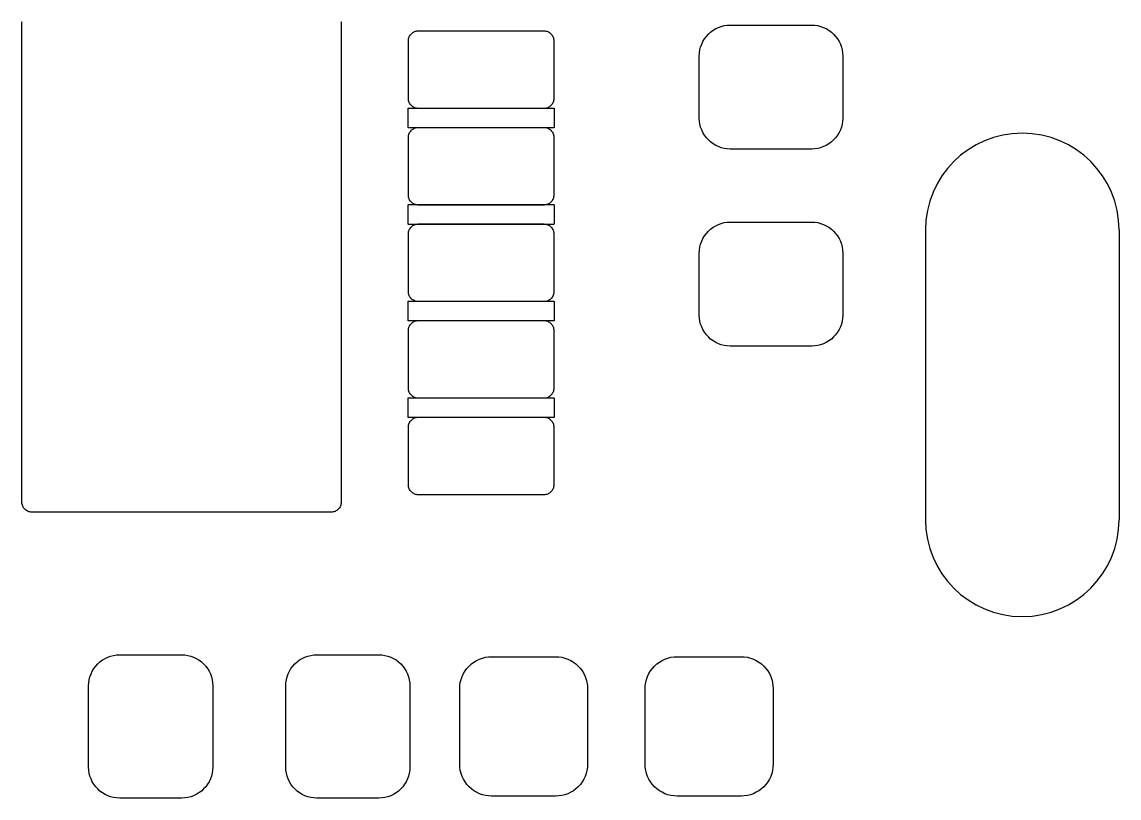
# Model space of a CAD drawing. Extents: x 0.49 to 2.43, y -7.79 to -4.97.
# Drawn here: x 1.0817 to 1.3052, y -7.5658 to -7.4076 of the extents above; entities that cross this region are included whole.
import ezdxf

# ---------------------------------------------------------------- set-up
doc = ezdxf.new("R2010")
doc.units = 0
doc.header["$MEASUREMENT"] = 0
doc.layers.add('BLACK', color=7, linetype='CONTINUOUS')

msp = doc.modelspace()

# ---------------------------------------------------------------- linework, layer by layer
at = {"layer": 'BLACK', "linetype": 'CONTINUOUS'}
for p, q in [((1.08165, -7.40787), (1.08166, -7.40768)), ((1.08165, -7.50551), (1.08165, -7.40787)), ((1.08166, -7.40768), (1.08169, -7.40748)), ((1.14665, -7.40748), (1.14668, -7.40768)), ((1.14668, -7.40768), (1.14669, -7.40787)), ((1.14669, -7.40787), (1.14669, -7.50551)), ((1.22196, -7.40966), (1.22245, -7.40929)), ((1.22245, -7.40929), (1.22299, -7.40897)), ((1.22299, -7.40897), (1.22355, -7.40871)), ((1.22355, -7.40871), (1.22413, -7.4085)), ((1.22413, -7.4085), (1.22473, -7.40835)), ((1.22473, -7.40835), (1.22535, -7.40826)), ((1.22535, -7.40826), (1.22596, -7.40823)), ((1.22596, -7.40823), (1.24254, -7.40823)), ((1.24254, -7.40823), (1.24316, -7.40826)), ((1.24316, -7.40826), (1.24377, -7.40835)), ((1.24377, -7.40835), (1.24437, -7.4085)), ((1.24437, -7.4085), (1.24496, -7.40871)), ((1.24496, -7.40871), (1.24552, -7.40897)), ((1.24552, -7.40897), (1.24605, -7.40929)), ((1.24605, -7.40929), (1.24655, -7.40966)), ((1.16039, -7.41142), (1.1604, -7.41122)), ((1.16039, -7.42323), (1.16039, -7.41142)), ((1.1604, -7.41122), (1.16043, -7.41103)), ((1.16043, -7.41103), (1.16048, -7.41083)), ((1.16048, -7.41083), (1.16055, -7.41065)), ((1.16055, -7.41065), (1.16063, -7.41047)), ((1.16063, -7.41047), (1.16073, -7.4103)), ((1.16073, -7.4103), (1.16085, -7.41014)), ((1.16085, -7.41014), (1.16098, -7.41)), ((1.16098, -7.41), (1.16113, -7.40987)), ((1.16113, -7.40987), (1.16129, -7.40975)), ((1.16129, -7.40975), (1.16146, -7.40965)), ((1.16146, -7.40965), (1.16163, -7.40956)), ((1.16163, -7.40956), (1.16182, -7.4095)), ((1.16182, -7.4095), (1.16201, -7.40945)), ((1.16201, -7.40945), (1.1622, -7.40942)), ((1.1622, -7.40942), (1.1624, -7.40941)), ((1.1624, -7.40941), (1.18799, -7.40941)), ((1.18799, -7.40941), (1.18819, -7.40942)), ((1.18819, -7.40942), (1.18838, -7.40945)), ((1.18838, -7.40945), (1.18857, -7.4095)), ((1.18857, -7.4095), (1.18876, -7.40956)), ((1.18876, -7.40956), (1.18894, -7.40965)), ((1.18894, -7.40965), (1.18911, -7.40975)), ((1.18911, -7.40975), (1.18927, -7.40987)), ((1.18927, -7.40987), (1.18941, -7.41)), ((1.18941, -7.41), (1.18954, -7.41014)), ((1.18954, -7.41014), (1.18966, -7.4103)), ((1.18966, -7.4103), (1.18976, -7.41047)), ((1.18976, -7.41047), (1.18985, -7.41065)), ((1.18985, -7.41065), (1.18991, -7.41083)), ((1.18991, -7.41083), (1.18996, -7.41103)), ((1.18996, -7.41103), (1.18999, -7.41122)), ((1.18999, -7.41122), (1.19, -7.41142)), ((1.19, -7.41142), (1.19, -7.42323)), ((1.22013, -7.41213), (1.22039, -7.41157)), ((1.22039, -7.41157), (1.22071, -7.41104)), ((1.22071, -7.41104), (1.22108, -7.41054)), ((1.22108, -7.41054), (1.2215, -7.41008)), ((1.2215, -7.41008), (1.22196, -7.40966)), ((1.24655, -7.40966), (1.24701, -7.41008)), ((1.24701, -7.41008), (1.24742, -7.41054)), ((1.24742, -7.41054), (1.24779, -7.41104)), ((1.24779, -7.41104), (1.24811, -7.41157)), ((1.24811, -7.41157), (1.24838, -7.41213)), ((1.21968, -7.41393), (1.21977, -7.41331)), ((1.21977, -7.41331), (1.21992, -7.41271)), ((1.21992, -7.41271), (1.22013, -7.41213)), ((1.24838, -7.41213), (1.24859, -7.41271)), ((1.24859, -7.41271), (1.24874, -7.41331)), ((1.24874, -7.41331), (1.24883, -7.41393)), ((1.21965, -7.41455), (1.21968, -7.41393)), ((1.21965, -7.42719), (1.21965, -7.41455)), ((1.24883, -7.41393), (1.24886, -7.41455)), ((1.24886, -7.41455), (1.24886, -7.42719)), ((1.1604, -7.42343), (1.16039, -7.42323)), ((1.16043, -7.42362), (1.1604, -7.42343)), ((1.16048, -7.42381), (1.16043, -7.42362)), ((1.16055, -7.424), (1.16048, -7.42381)), ((1.16063, -7.42417), (1.16055, -7.424)), ((1.16073, -7.42434), (1.16063, -7.42417)), ((1.16085, -7.4245), (1.16073, -7.42434)), ((1.16098, -7.42465), (1.16085, -7.4245)), ((1.16113, -7.42478), (1.16098, -7.42465)), ((1.16129, -7.4249), (1.16113, -7.42478)), ((1.16146, -7.425), (1.16129, -7.4249)), ((1.16163, -7.42508), (1.16146, -7.425)), ((1.18894, -7.425), (1.18876, -7.42508)), ((1.18911, -7.4249), (1.18894, -7.425)), ((1.18927, -7.42478), (1.18911, -7.4249)), ((1.18941, -7.42465), (1.18927, -7.42478)), ((1.18954, -7.4245), (1.18941, -7.42465)), ((1.18966, -7.42434), (1.18954, -7.4245)), ((1.18976, -7.42417), (1.18966, -7.42434)), ((1.18985, -7.424), (1.18976, -7.42417)), ((1.18991, -7.42381), (1.18985, -7.424)), ((1.18996, -7.42362), (1.18991, -7.42381)), ((1.18999, -7.42343), (1.18996, -7.42362)), ((1.19, -7.42323), (1.18999, -7.42343)), ((1.16031, -7.42524), (1.16035, -7.42517)), ((1.16031, -7.42909), (1.16031, -7.42524)), ((1.16035, -7.42517), (1.16039, -7.42516)), ((1.16039, -7.42516), (1.19, -7.42516)), ((1.16182, -7.42515), (1.16163, -7.42508)), ((1.16201, -7.4252), (1.16182, -7.42515)), ((1.1622, -7.42523), (1.16201, -7.4252)), ((1.1624, -7.42524), (1.1622, -7.42523)), ((1.18799, -7.42524), (1.1624, -7.42524)), ((1.18819, -7.42523), (1.18799, -7.42524)), ((1.18838, -7.4252), (1.18819, -7.42523)), ((1.18857, -7.42515), (1.18838, -7.4252)), ((1.18876, -7.42508), (1.18857, -7.42515)), ((1.19, -7.42516), (1.19007, -7.4252)), ((1.19007, -7.4252), (1.19008, -7.42524)), ((1.19008, -7.42524), (1.19008, -7.42909)), ((1.21968, -7.4278), (1.21965, -7.42719)), ((1.24886, -7.42719), (1.24883, -7.4278)), ((1.16033, -7.42913), (1.16031, -7.42909)), ((1.16039, -7.42917), (1.16033, -7.42913)), ((1.19, -7.42917), (1.16039, -7.42917)), ((1.16113, -7.42955), (1.16129, -7.42943)), ((1.16129, -7.42943), (1.16146, -7.42933)), ((1.16146, -7.42933), (1.16163, -7.42925)), ((1.16163, -7.42925), (1.16182, -7.42918)), ((1.16182, -7.42918), (1.16201, -7.42913)), ((1.16201, -7.42913), (1.1622, -7.4291)), ((1.1622, -7.4291), (1.1624, -7.42909)), ((1.1624, -7.42909), (1.18799, -7.42909)), ((1.18799, -7.42909), (1.18819, -7.4291)), ((1.18819, -7.4291), (1.18838, -7.42913)), ((1.18838, -7.42913), (1.18857, -7.42918)), ((1.18857, -7.42918), (1.18876, -7.42925)), ((1.18876, -7.42925), (1.18894, -7.42933)), ((1.18894, -7.42933), (1.18911, -7.42943)), ((1.18911, -7.42943), (1.18927, -7.42955)), ((1.19004, -7.42916), (1.19, -7.42917)), ((1.19008, -7.42909), (1.19004, -7.42916)), ((1.21977, -7.42842), (1.21968, -7.4278)), ((1.21992, -7.42902), (1.21977, -7.42842)), ((1.22013, -7.4296), (1.21992, -7.42902)), ((1.24859, -7.42902), (1.24838, -7.4296)), ((1.24874, -7.42842), (1.24859, -7.42902)), ((1.24883, -7.4278), (1.24874, -7.42842)), ((1.16039, -7.4311), (1.1604, -7.43091)), ((1.16039, -7.44291), (1.16039, -7.4311)), ((1.1604, -7.43091), (1.16043, -7.43071)), ((1.16043, -7.43071), (1.16048, -7.43052)), ((1.16048, -7.43052), (1.16055, -7.43033)), ((1.16055, -7.43033), (1.16063, -7.43016)), ((1.16063, -7.43016), (1.16073, -7.42999)), ((1.16073, -7.42999), (1.16085, -7.42983)), ((1.16085, -7.42983), (1.16098, -7.42968)), ((1.16098, -7.42968), (1.16113, -7.42955)), ((1.18927, -7.42955), (1.18941, -7.42968)), ((1.18941, -7.42968), (1.18954, -7.42983)), ((1.18954, -7.42983), (1.18966, -7.42999)), ((1.18966, -7.42999), (1.18976, -7.43016)), ((1.18976, -7.43016), (1.18985, -7.43033)), ((1.18985, -7.43033), (1.18991, -7.43052)), ((1.18991, -7.43052), (1.18996, -7.43071)), ((1.18996, -7.43071), (1.18999, -7.43091)), ((1.18999, -7.43091), (1.19, -7.4311)), ((1.19, -7.4311), (1.19, -7.44291)), ((1.22039, -7.43016), (1.22013, -7.4296)), ((1.22071, -7.4307), (1.22039, -7.43016)), ((1.22108, -7.43119), (1.22071, -7.4307)), ((1.2215, -7.43165), (1.22108, -7.43119)), ((1.22196, -7.43207), (1.2215, -7.43165)), ((1.24701, -7.43165), (1.24655, -7.43207)), ((1.24742, -7.43119), (1.24701, -7.43165)), ((1.24779, -7.4307), (1.24742, -7.43119)), ((1.24811, -7.43016), (1.24779, -7.4307)), ((1.24838, -7.4296), (1.24811, -7.43016)), ((1.22245, -7.43244), (1.22196, -7.43207)), ((1.22299, -7.43276), (1.22245, -7.43244)), ((1.22355, -7.43302), (1.22299, -7.43276)), ((1.22413, -7.43323), (1.22355, -7.43302)), ((1.22473, -7.43338), (1.22413, -7.43323)), ((1.22535, -7.43347), (1.22473, -7.43338)), ((1.22596, -7.4335), (1.22535, -7.43347)), ((1.24254, -7.4335), (1.22596, -7.4335)), ((1.24316, -7.43347), (1.24254, -7.4335)), ((1.24377, -7.43338), (1.24316, -7.43347)), ((1.24437, -7.43323), (1.24377, -7.43338)), ((1.24496, -7.43302), (1.24437, -7.43323)), ((1.24552, -7.43276), (1.24496, -7.43302)), ((1.24605, -7.43244), (1.24552, -7.43276)), ((1.24655, -7.43207), (1.24605, -7.43244)), ((1.16031, -7.44492), (1.16035, -7.44485)), ((1.16031, -7.44878), (1.16031, -7.44492)), ((1.16035, -7.44485), (1.16039, -7.44484)), ((1.1604, -7.44311), (1.16039, -7.44291)), ((1.16039, -7.44484), (1.19, -7.44484)), ((1.16043, -7.44331), (1.1604, -7.44311)), ((1.16048, -7.4435), (1.16043, -7.44331)), ((1.16055, -7.44368), (1.16048, -7.4435)), ((1.16063, -7.44386), (1.16055, -7.44368)), ((1.16073, -7.44403), (1.16063, -7.44386)), ((1.16085, -7.44419), (1.16073, -7.44403)), ((1.16098, -7.44433), (1.16085, -7.44419)), ((1.16113, -7.44447), (1.16098, -7.44433)), ((1.16129, -7.44458), (1.16113, -7.44447)), ((1.16146, -7.44468), (1.16129, -7.44458)), ((1.16163, -7.44477), (1.16146, -7.44468)), ((1.16182, -7.44483), (1.16163, -7.44477)), ((1.16201, -7.44488), (1.16182, -7.44483)), ((1.1622, -7.44491), (1.16201, -7.44488)), ((1.1624, -7.44492), (1.1622, -7.44491)), ((1.18799, -7.44492), (1.1624, -7.44492)), ((1.18819, -7.44491), (1.18799, -7.44492)), ((1.18838, -7.44488), (1.18819, -7.44491)), ((1.18857, -7.44483), (1.18838, -7.44488)), ((1.18876, -7.44477), (1.18857, -7.44483)), ((1.18894, -7.44468), (1.18876, -7.44477)), ((1.18911, -7.44458), (1.18894, -7.44468)), ((1.18927, -7.44447), (1.18911, -7.44458)), ((1.18941, -7.44433), (1.18927, -7.44447)), ((1.18954, -7.44419), (1.18941, -7.44433)), ((1.18966, -7.44403), (1.18954, -7.44419)), ((1.18976, -7.44386), (1.18966, -7.44403)), ((1.18985, -7.44368), (1.18976, -7.44386)), ((1.18991, -7.4435), (1.18985, -7.44368)), ((1.18996, -7.44331), (1.18991, -7.4435)), ((1.18999, -7.44311), (1.18996, -7.44331)), ((1.19, -7.44291), (1.18999, -7.44311)), ((1.19, -7.44484), (1.19007, -7.44488)), ((1.19007, -7.44488), (1.19008, -7.44492)), ((1.19008, -7.44492), (1.19008, -7.44878)), ((1.16033, -7.44882), (1.16031, -7.44878)), ((1.16039, -7.44886), (1.16033, -7.44882)), ((1.19, -7.44886), (1.16039, -7.44886)), ((1.16073, -7.44967), (1.16085, -7.44951)), ((1.16085, -7.44951), (1.16098, -7.44937)), ((1.16098, -7.44937), (1.16113, -7.44924)), ((1.16113, -7.44924), (1.16129, -7.44912)), ((1.16129, -7.44912), (1.16146, -7.44902)), ((1.16146, -7.44902), (1.16163, -7.44893)), ((1.16163, -7.44893), (1.16182, -7.44887)), ((1.16182, -7.44887), (1.16201, -7.44882)), ((1.16201, -7.44882), (1.1622, -7.44879)), ((1.1622, -7.44879), (1.1624, -7.44878)), ((1.1624, -7.44878), (1.18799, -7.44878)), ((1.18799, -7.44878), (1.18819, -7.44879)), ((1.18819, -7.44879), (1.18838, -7.44882)), ((1.18838, -7.44882), (1.18857, -7.44887)), ((1.18857, -7.44887), (1.18876, -7.44893)), ((1.18876, -7.44893), (1.18894, -7.44902)), ((1.18894, -7.44902), (1.18911, -7.44912)), ((1.18911, -7.44912), (1.18927, -7.44924)), ((1.18927, -7.44924), (1.18941, -7.44937)), ((1.18941, -7.44937), (1.18954, -7.44951)), ((1.18954, -7.44951), (1.18966, -7.44967)), ((1.19004, -7.44885), (1.19, -7.44886)), ((1.19008, -7.44878), (1.19004, -7.44885)), ((1.22196, -7.44982), (1.22245, -7.44945)), ((1.22245, -7.44945), (1.22299, -7.44913)), ((1.22299, -7.44913), (1.22355, -7.44887)), ((1.22355, -7.44887), (1.22413, -7.44866)), ((1.22413, -7.44866), (1.22473, -7.44851)), ((1.22473, -7.44851), (1.22535, -7.44842)), ((1.22535, -7.44842), (1.22596, -7.44839)), ((1.22596, -7.44839), (1.24254, -7.44839)), ((1.24254, -7.44839), (1.24316, -7.44842)), ((1.24316, -7.44842), (1.24377, -7.44851)), ((1.24377, -7.44851), (1.24437, -7.44866)), ((1.24437, -7.44866), (1.24496, -7.44887)), ((1.24496, -7.44887), (1.24552, -7.44913)), ((1.24552, -7.44913), (1.24605, -7.44945)), ((1.24605, -7.44945), (1.24655, -7.44982)), ((1.16039, -7.45079), (1.1604, -7.45059)), ((1.16039, -7.4626), (1.16039, -7.45079)), ((1.1604, -7.45059), (1.16043, -7.4504)), ((1.16043, -7.4504), (1.16048, -7.4502)), ((1.16048, -7.4502), (1.16055, -7.45002)), ((1.16055, -7.45002), (1.16063, -7.44984)), ((1.16063, -7.44984), (1.16073, -7.44967)), ((1.18966, -7.44967), (1.18976, -7.44984)), ((1.18976, -7.44984), (1.18985, -7.45002)), ((1.18985, -7.45002), (1.18991, -7.4502)), ((1.18991, -7.4502), (1.18996, -7.4504)), ((1.18996, -7.4504), (1.18999, -7.45059)), ((1.18999, -7.45059), (1.19, -7.45079)), ((1.19, -7.45079), (1.19, -7.4626)), ((1.22013, -7.45229), (1.22039, -7.45173)), ((1.22039, -7.45173), (1.22071, -7.45119)), ((1.22071, -7.45119), (1.22108, -7.4507)), ((1.22108, -7.4507), (1.2215, -7.45024)), ((1.2215, -7.45024), (1.22196, -7.44982)), ((1.24655, -7.44982), (1.24701, -7.45024)), ((1.24701, -7.45024), (1.24742, -7.4507)), ((1.24742, -7.4507), (1.24779, -7.45119)), ((1.24779, -7.45119), (1.24811, -7.45173)), ((1.24811, -7.45173), (1.24838, -7.45229)), ((1.26571, -7.45), (1.26571, -7.50906)), ((1.30516, -7.45), (1.30516, -7.50906)), ((1.21968, -7.45409), (1.21977, -7.45347)), ((1.21977, -7.45347), (1.21992, -7.45287)), ((1.21992, -7.45287), (1.22013, -7.45229)), ((1.24838, -7.45229), (1.24859, -7.45287)), ((1.24859, -7.45287), (1.24874, -7.45347)), ((1.24874, -7.45347), (1.24883, -7.45409)), ((1.21965, -7.4547), (1.21968, -7.45409)), ((1.21965, -7.46734), (1.21965, -7.4547)), ((1.24883, -7.45409), (1.24886, -7.4547)), ((1.24886, -7.4547), (1.24886, -7.46734)), ((1.1604, -7.4628), (1.16039, -7.4626)), ((1.16043, -7.46299), (1.1604, -7.4628)), ((1.16048, -7.46318), (1.16043, -7.46299)), ((1.18996, -7.46299), (1.18991, -7.46318)), ((1.18999, -7.4628), (1.18996, -7.46299)), ((1.19, -7.4626), (1.18999, -7.4628)), ((1.16031, -7.46461), (1.16035, -7.46454)), ((1.16031, -7.46846), (1.16031, -7.46461)), ((1.16035, -7.46454), (1.16039, -7.46453)), ((1.16039, -7.46453), (1.19, -7.46453)), ((1.16055, -7.46337), (1.16048, -7.46318)), ((1.16063, -7.46354), (1.16055, -7.46337)), ((1.16073, -7.46371), (1.16063, -7.46354)), ((1.16085, -7.46387), (1.16073, -7.46371)), ((1.16098, -7.46402), (1.16085, -7.46387)), ((1.16113, -7.46415), (1.16098, -7.46402)), ((1.16129, -7.46427), (1.16113, -7.46415)), ((1.16146, -7.46437), (1.16129, -7.46427)), ((1.16163, -7.46445), (1.16146, -7.46437)), ((1.16182, -7.46452), (1.16163, -7.46445)), ((1.16201, -7.46457), (1.16182, -7.46452)), ((1.1622, -7.4646), (1.16201, -7.46457)), ((1.1624, -7.46461), (1.1622, -7.4646)), ((1.18799, -7.46461), (1.1624, -7.46461)), ((1.18819, -7.4646), (1.18799, -7.46461)), ((1.18838, -7.46457), (1.18819, -7.4646)), ((1.18857, -7.46452), (1.18838, -7.46457)), ((1.18876, -7.46445), (1.18857, -7.46452)), ((1.18894, -7.46437), (1.18876, -7.46445)), ((1.18911, -7.46427), (1.18894, -7.46437)), ((1.18927, -7.46415), (1.18911, -7.46427)), ((1.18941, -7.46402), (1.18927, -7.46415)), ((1.18954, -7.46387), (1.18941, -7.46402)), ((1.18966, -7.46371), (1.18954, -7.46387)), ((1.18976, -7.46354), (1.18966, -7.46371)), ((1.18985, -7.46337), (1.18976, -7.46354)), ((1.18991, -7.46318), (1.18985, -7.46337)), ((1.19, -7.46453), (1.19007, -7.46457)), ((1.19007, -7.46457), (1.19008, -7.46461)), ((1.19008, -7.46461), (1.19008, -7.46846)), ((1.21968, -7.46796), (1.21965, -7.46734)), ((1.24886, -7.46734), (1.24883, -7.46796)), ((1.16033, -7.4685), (1.16031, -7.46846)), ((1.16039, -7.46854), (1.16033, -7.4685)), ((1.19, -7.46854), (1.16039, -7.46854)), ((1.16048, -7.46989), (1.16055, -7.4697)), ((1.16055, -7.4697), (1.16063, -7.46953)), ((1.16063, -7.46953), (1.16073, -7.46936)), ((1.16073, -7.46936), (1.16085, -7.4692)), ((1.16085, -7.4692), (1.16098, -7.46905)), ((1.16098, -7.46905), (1.16113, -7.46892)), ((1.16113, -7.46892), (1.16129, -7.4688)), ((1.16129, -7.4688), (1.16146, -7.4687)), ((1.16146, -7.4687), (1.16163, -7.46862)), ((1.16163, -7.46862), (1.16182, -7.46855)), ((1.16182, -7.46855), (1.16201, -7.4685)), ((1.16201, -7.4685), (1.1622, -7.46847)), ((1.1622, -7.46847), (1.1624, -7.46846)), ((1.1624, -7.46846), (1.18799, -7.46846)), ((1.18799, -7.46846), (1.18819, -7.46847)), ((1.18819, -7.46847), (1.18838, -7.4685)), ((1.18838, -7.4685), (1.18857, -7.46855)), ((1.18857, -7.46855), (1.18876, -7.46862)), ((1.18876, -7.46862), (1.18894, -7.4687)), ((1.18894, -7.4687), (1.18911, -7.4688)), ((1.18911, -7.4688), (1.18927, -7.46892)), ((1.18927, -7.46892), (1.18941, -7.46905)), ((1.18941, -7.46905), (1.18954, -7.4692)), ((1.18954, -7.4692), (1.18966, -7.46936)), ((1.18966, -7.46936), (1.18976, -7.46953)), ((1.18976, -7.46953), (1.18985, -7.4697)), ((1.18985, -7.4697), (1.18991, -7.46989)), ((1.19004, -7.46853), (1.19, -7.46854)), ((1.19008, -7.46846), (1.19004, -7.46853)), ((1.21977, -7.46858), (1.21968, -7.46796)), ((1.21992, -7.46918), (1.21977, -7.46858)), ((1.22013, -7.46976), (1.21992, -7.46918)), ((1.24859, -7.46918), (1.24838, -7.46976)), ((1.24874, -7.46858), (1.24859, -7.46918)), ((1.24883, -7.46796), (1.24874, -7.46858)), ((1.16039, -7.47047), (1.1604, -7.47028)), ((1.16039, -7.48228), (1.16039, -7.47047)), ((1.1604, -7.47028), (1.16043, -7.47008)), ((1.16043, -7.47008), (1.16048, -7.46989)), ((1.18991, -7.46989), (1.18996, -7.47008)), ((1.18996, -7.47008), (1.18999, -7.47028)), ((1.18999, -7.47028), (1.19, -7.47047)), ((1.19, -7.47047), (1.19, -7.48228)), ((1.22039, -7.47032), (1.22013, -7.46976)), ((1.22071, -7.47085), (1.22039, -7.47032)), ((1.22108, -7.47135), (1.22071, -7.47085)), ((1.2215, -7.47181), (1.22108, -7.47135)), ((1.22196, -7.47223), (1.2215, -7.47181)), ((1.24701, -7.47181), (1.24655, -7.47223)), ((1.24742, -7.47135), (1.24701, -7.47181)), ((1.24779, -7.47085), (1.24742, -7.47135)), ((1.24811, -7.47032), (1.24779, -7.47085)), ((1.24838, -7.46976), (1.24811, -7.47032)), ((1.22245, -7.4726), (1.22196, -7.47223)), ((1.22299, -7.47292), (1.22245, -7.4726)), ((1.22355, -7.47318), (1.22299, -7.47292)), ((1.22413, -7.47339), (1.22355, -7.47318)), ((1.22473, -7.47354), (1.22413, -7.47339)), ((1.22535, -7.47363), (1.22473, -7.47354)), ((1.22596, -7.47366), (1.22535, -7.47363)), ((1.24254, -7.47366), (1.22596, -7.47366)), ((1.24316, -7.47363), (1.24254, -7.47366)), ((1.24377, -7.47354), (1.24316, -7.47363)), ((1.24437, -7.47339), (1.24377, -7.47354)), ((1.24496, -7.47318), (1.24437, -7.47339)), ((1.24552, -7.47292), (1.24496, -7.47318)), ((1.24605, -7.4726), (1.24552, -7.47292)), ((1.24655, -7.47223), (1.24605, -7.4726)), ((1.1604, -7.48248), (1.16039, -7.48228)), ((1.16043, -7.48268), (1.1604, -7.48248)), ((1.16048, -7.48287), (1.16043, -7.48268)), ((1.16055, -7.48305), (1.16048, -7.48287)), ((1.16063, -7.48323), (1.16055, -7.48305)), ((1.18985, -7.48305), (1.18976, -7.48323)), ((1.18991, -7.48287), (1.18985, -7.48305)), ((1.18996, -7.48268), (1.18991, -7.48287)), ((1.18999, -7.48248), (1.18996, -7.48268)), ((1.19, -7.48228), (1.18999, -7.48248)), ((1.16031, -7.48429), (1.16035, -7.48422)), ((1.16031, -7.48815), (1.16031, -7.48429)), ((1.16035, -7.48422), (1.16039, -7.48421)), ((1.16039, -7.48421), (1.19, -7.48421)), ((1.16073, -7.4834), (1.16063, -7.48323)), ((1.16085, -7.48356), (1.16073, -7.4834)), ((1.16098, -7.4837), (1.16085, -7.48356)), ((1.16113, -7.48384), (1.16098, -7.4837)), ((1.16129, -7.48395), (1.16113, -7.48384)), ((1.16146, -7.48405), (1.16129, -7.48395)), ((1.16163, -7.48414), (1.16146, -7.48405)), ((1.16182, -7.4842), (1.16163, -7.48414)), ((1.16201, -7.48425), (1.16182, -7.4842)), ((1.1622, -7.48428), (1.16201, -7.48425)), ((1.1624, -7.48429), (1.1622, -7.48428)), ((1.18799, -7.48429), (1.1624, -7.48429)), ((1.18819, -7.48428), (1.18799, -7.48429)), ((1.18838, -7.48425), (1.18819, -7.48428)), ((1.18857, -7.4842), (1.18838, -7.48425)), ((1.18876, -7.48414), (1.18857, -7.4842)), ((1.18894, -7.48405), (1.18876, -7.48414)), ((1.18911, -7.48395), (1.18894, -7.48405)), ((1.18927, -7.48384), (1.18911, -7.48395)), ((1.18941, -7.4837), (1.18927, -7.48384)), ((1.18954, -7.48356), (1.18941, -7.4837)), ((1.18966, -7.4834), (1.18954, -7.48356)), ((1.18976, -7.48323), (1.18966, -7.4834)), ((1.19, -7.48421), (1.19007, -7.48425)), ((1.19007, -7.48425), (1.19008, -7.48429)), ((1.19008, -7.48429), (1.19008, -7.48815)), ((1.16033, -7.48819), (1.16031, -7.48815)), ((1.16039, -7.48823), (1.16033, -7.48819)), ((1.19, -7.48823), (1.16039, -7.48823)), ((1.1604, -7.48996), (1.16043, -7.48977)), ((1.16043, -7.48977), (1.16048, -7.48957)), ((1.16048, -7.48957), (1.16055, -7.48939)), ((1.16055, -7.48939), (1.16063, -7.48921)), ((1.16063, -7.48921), (1.16073, -7.48904)), ((1.16073, -7.48904), (1.16085, -7.48888)), ((1.16085, -7.48888), (1.16098, -7.48874)), ((1.16098, -7.48874), (1.16113, -7.48861)), ((1.16113, -7.48861), (1.16129, -7.48849)), ((1.16129, -7.48849), (1.16146, -7.48839)), ((1.16146, -7.48839), (1.16163, -7.4883)), ((1.16163, -7.4883), (1.16182, -7.48824)), ((1.16182, -7.48824), (1.16201, -7.48819)), ((1.16201, -7.48819), (1.1622, -7.48816)), ((1.1622, -7.48816), (1.1624, -7.48815)), ((1.1624, -7.48815), (1.18799, -7.48815)), ((1.18799, -7.48815), (1.18819, -7.48816)), ((1.18819, -7.48816), (1.18838, -7.48819)), ((1.18838, -7.48819), (1.18857, -7.48824)), ((1.18857, -7.48824), (1.18876, -7.4883)), ((1.18876, -7.4883), (1.18894, -7.48839)), ((1.18894, -7.48839), (1.18911, -7.48849)), ((1.18911, -7.48849), (1.18927, -7.48861)), ((1.18927, -7.48861), (1.18941, -7.48874)), ((1.18941, -7.48874), (1.18954, -7.48888)), ((1.18954, -7.48888), (1.18966, -7.48904)), ((1.18966, -7.48904), (1.18976, -7.48921)), ((1.18976, -7.48921), (1.18985, -7.48939)), ((1.18985, -7.48939), (1.18991, -7.48957)), ((1.18991, -7.48957), (1.18996, -7.48977)), ((1.18996, -7.48977), (1.18999, -7.48996)), ((1.19004, -7.48822), (1.19, -7.48823)), ((1.19008, -7.48815), (1.19004, -7.48822)), ((1.16039, -7.49016), (1.1604, -7.48996)), ((1.16039, -7.50197), (1.16039, -7.49016)), ((1.18999, -7.48996), (1.19, -7.49016)), ((1.19, -7.49016), (1.19, -7.50197)), ((1.1604, -7.50217), (1.16039, -7.50197)), ((1.16043, -7.50236), (1.1604, -7.50217)), ((1.16048, -7.50255), (1.16043, -7.50236)), ((1.16055, -7.50274), (1.16048, -7.50255)), ((1.16063, -7.50291), (1.16055, -7.50274)), ((1.16073, -7.50308), (1.16063, -7.50291)), ((1.16085, -7.50324), (1.16073, -7.50308)), ((1.18966, -7.50308), (1.18954, -7.50324)), ((1.18976, -7.50291), (1.18966, -7.50308)), ((1.18985, -7.50274), (1.18976, -7.50291)), ((1.18991, -7.50255), (1.18985, -7.50274)), ((1.18996, -7.50236), (1.18991, -7.50255)), ((1.18999, -7.50217), (1.18996, -7.50236)), ((1.19, -7.50197), (1.18999, -7.50217)), ((1.16098, -7.50339), (1.16085, -7.50324)), ((1.16113, -7.50352), (1.16098, -7.50339)), ((1.16129, -7.50364), (1.16113, -7.50352)), ((1.16146, -7.50374), (1.16129, -7.50364)), ((1.16163, -7.50382), (1.16146, -7.50374)), ((1.16182, -7.50389), (1.16163, -7.50382)), ((1.16201, -7.50394), (1.16182, -7.50389)), ((1.1622, -7.50397), (1.16201, -7.50394)), ((1.1624, -7.50398), (1.1622, -7.50397)), ((1.18799, -7.50398), (1.1624, -7.50398)), ((1.18819, -7.50397), (1.18799, -7.50398)), ((1.18838, -7.50394), (1.18819, -7.50397)), ((1.18857, -7.50389), (1.18838, -7.50394)), ((1.18876, -7.50382), (1.18857, -7.50389)), ((1.18894, -7.50374), (1.18876, -7.50382)), ((1.18911, -7.50364), (1.18894, -7.50374)), ((1.18927, -7.50352), (1.18911, -7.50364)), ((1.18941, -7.50339), (1.18927, -7.50352)), ((1.18954, -7.50324), (1.18941, -7.50339)), ((1.08166, -7.50571), (1.08165, -7.50551)), ((1.08169, -7.5059), (1.08166, -7.50571)), ((1.08174, -7.50609), (1.08169, -7.5059)), ((1.08181, -7.50628), (1.08174, -7.50609)), ((1.08189, -7.50646), (1.08181, -7.50628)), ((1.08199, -7.50663), (1.08189, -7.50646)), ((1.08211, -7.50679), (1.08199, -7.50663)), ((1.08224, -7.50693), (1.08211, -7.50679)), ((1.08239, -7.50706), (1.08224, -7.50693)), ((1.08255, -7.50718), (1.08239, -7.50706)), ((1.08271, -7.50728), (1.08255, -7.50718)), ((1.08289, -7.50737), (1.08271, -7.50728)), ((1.08308, -7.50743), (1.08289, -7.50737)), ((1.08327, -7.50748), (1.08308, -7.50743)), ((1.08346, -7.50751), (1.08327, -7.50748)), ((1.08366, -7.50752), (1.08346, -7.50751)), ((1.14469, -7.50752), (1.08366, -7.50752)), ((1.14488, -7.50751), (1.14469, -7.50752)), ((1.14508, -7.50748), (1.14488, -7.50751)), ((1.14527, -7.50743), (1.14508, -7.50748)), ((1.14545, -7.50737), (1.14527, -7.50743)), ((1.14563, -7.50728), (1.14545, -7.50737)), ((1.1458, -7.50718), (1.14563, -7.50728)), ((1.14596, -7.50706), (1.1458, -7.50718)), ((1.1461, -7.50693), (1.14596, -7.50706)), ((1.14624, -7.50679), (1.1461, -7.50693)), ((1.14635, -7.50663), (1.14624, -7.50679)), ((1.14646, -7.50646), (1.14635, -7.50663)), ((1.14654, -7.50628), (1.14646, -7.50646)), ((1.14661, -7.50609), (1.14654, -7.50628)), ((1.14665, -7.5059), (1.14661, -7.50609)), ((1.14668, -7.50571), (1.14665, -7.5059)), ((1.14669, -7.50551), (1.14668, -7.50571)), ((1.09972, -7.53685), (1.10032, -7.5367)), ((1.10032, -7.5367), (1.10094, -7.53661)), ((1.10094, -7.53661), (1.10156, -7.53657)), ((1.10156, -7.53657), (1.11419, -7.53657)), ((1.11419, -7.53657), (1.11481, -7.53661)), ((1.11481, -7.53661), (1.11543, -7.5367)), ((1.11543, -7.5367), (1.11603, -7.53685)), ((1.13988, -7.53685), (1.14048, -7.5367)), ((1.14048, -7.5367), (1.14109, -7.53661)), ((1.14109, -7.53661), (1.14171, -7.53657)), ((1.14171, -7.53657), (1.15435, -7.53657)), ((1.15435, -7.53657), (1.15497, -7.53661)), ((1.15497, -7.53661), (1.15558, -7.5367)), ((1.15558, -7.5367), (1.15618, -7.53685)), ((1.0963, -7.53938), (1.09667, -7.53889)), ((1.09667, -7.53889), (1.09709, -7.53843)), ((1.09709, -7.53843), (1.09755, -7.53801)), ((1.09755, -7.53801), (1.09804, -7.53764)), ((1.09804, -7.53764), (1.09858, -7.53732)), ((1.09858, -7.53732), (1.09914, -7.53706)), ((1.09914, -7.53706), (1.09972, -7.53685)), ((1.11603, -7.53685), (1.11661, -7.53706)), ((1.11661, -7.53706), (1.11717, -7.53732)), ((1.11717, -7.53732), (1.1177, -7.53764)), ((1.1177, -7.53764), (1.1182, -7.53801)), ((1.1182, -7.53801), (1.11866, -7.53843)), ((1.11866, -7.53843), (1.11908, -7.53889)), ((1.11908, -7.53889), (1.11945, -7.53938)), ((1.13646, -7.53938), (1.13683, -7.53889)), ((1.13683, -7.53889), (1.13724, -7.53843)), ((1.13724, -7.53843), (1.1377, -7.53801)), ((1.1377, -7.53801), (1.1382, -7.53764)), ((1.1382, -7.53764), (1.13873, -7.53732)), ((1.13873, -7.53732), (1.13929, -7.53706)), ((1.13929, -7.53706), (1.13988, -7.53685)), ((1.15618, -7.53685), (1.15677, -7.53706)), ((1.15677, -7.53706), (1.15733, -7.53732)), ((1.15733, -7.53732), (1.15786, -7.53764)), ((1.15786, -7.53764), (1.15836, -7.53801)), ((1.15836, -7.53801), (1.15882, -7.53843)), ((1.15882, -7.53843), (1.15923, -7.53889)), ((1.15923, -7.53889), (1.1596, -7.53938)), ((1.17231, -7.53935), (1.17274, -7.53888)), ((1.17274, -7.53888), (1.17321, -7.53845)), ((1.17321, -7.53845), (1.17372, -7.53807)), ((1.17372, -7.53807), (1.17427, -7.53774)), ((1.17427, -7.53774), (1.17485, -7.53746)), ((1.17485, -7.53746), (1.17545, -7.53725)), ((1.17545, -7.53725), (1.17607, -7.53709)), ((1.17607, -7.53709), (1.1767, -7.537)), ((1.1767, -7.537), (1.17734, -7.53697)), ((1.17734, -7.53697), (1.19037, -7.53697)), ((1.19037, -7.53697), (1.19101, -7.537)), ((1.19101, -7.537), (1.19165, -7.53709)), ((1.19165, -7.53709), (1.19227, -7.53725)), ((1.19227, -7.53725), (1.19287, -7.53746)), ((1.19287, -7.53746), (1.19345, -7.53774)), ((1.19345, -7.53774), (1.19399, -7.53807)), ((1.19399, -7.53807), (1.19451, -7.53845)), ((1.19451, -7.53845), (1.19498, -7.53888)), ((1.19498, -7.53888), (1.19541, -7.53935)), ((1.2101, -7.53935), (1.21053, -7.53888)), ((1.21053, -7.53888), (1.211, -7.53845)), ((1.211, -7.53845), (1.21152, -7.53807)), ((1.21152, -7.53807), (1.21207, -7.53774)), ((1.21207, -7.53774), (1.21264, -7.53746)), ((1.21264, -7.53746), (1.21325, -7.53725)), ((1.21325, -7.53725), (1.21387, -7.53709)), ((1.21387, -7.53709), (1.2145, -7.537)), ((1.2145, -7.537), (1.21514, -7.53697)), ((1.21514, -7.53697), (1.22817, -7.53697)), ((1.22817, -7.53697), (1.22881, -7.537)), ((1.22881, -7.537), (1.22944, -7.53709)), ((1.22944, -7.53709), (1.23006, -7.53725)), ((1.23006, -7.53725), (1.23066, -7.53746)), ((1.23066, -7.53746), (1.23124, -7.53774)), ((1.23124, -7.53774), (1.23179, -7.53807)), ((1.23179, -7.53807), (1.2323, -7.53845)), ((1.2323, -7.53845), (1.23278, -7.53888)), ((1.23278, -7.53888), (1.23321, -7.53935)), ((1.09536, -7.54166), (1.09551, -7.54106)), ((1.09551, -7.54106), (1.09572, -7.54048)), ((1.09572, -7.54048), (1.09598, -7.53991)), ((1.09598, -7.53991), (1.0963, -7.53938)), ((1.11945, -7.53938), (1.11977, -7.53991)), ((1.11977, -7.53991), (1.12003, -7.54048)), ((1.12003, -7.54048), (1.12024, -7.54106)), ((1.12024, -7.54106), (1.12039, -7.54166)), ((1.13552, -7.54166), (1.13567, -7.54106)), ((1.13567, -7.54106), (1.13587, -7.54048)), ((1.13587, -7.54048), (1.13614, -7.53991)), ((1.13614, -7.53991), (1.13646, -7.53938)), ((1.1596, -7.53938), (1.15992, -7.53991)), ((1.15992, -7.53991), (1.16019, -7.54048)), ((1.16019, -7.54048), (1.1604, -7.54106)), ((1.1604, -7.54106), (1.16055, -7.54166)), ((1.17111, -7.54159), (1.17132, -7.54099)), ((1.17132, -7.54099), (1.1716, -7.54041)), ((1.1716, -7.54041), (1.17192, -7.53986)), ((1.17192, -7.53986), (1.17231, -7.53935)), ((1.19541, -7.53935), (1.19579, -7.53986)), ((1.19579, -7.53986), (1.19612, -7.54041)), ((1.19612, -7.54041), (1.19639, -7.54099)), ((1.19639, -7.54099), (1.19661, -7.54159)), ((1.2089, -7.54159), (1.20912, -7.54099)), ((1.20912, -7.54099), (1.20939, -7.54041)), ((1.20939, -7.54041), (1.20972, -7.53986)), ((1.20972, -7.53986), (1.2101, -7.53935)), ((1.23321, -7.53935), (1.23359, -7.53986)), ((1.23359, -7.53986), (1.23392, -7.54041)), ((1.23392, -7.54041), (1.23419, -7.54099)), ((1.23419, -7.54099), (1.2344, -7.54159)), ((1.09524, -7.54289), (1.09527, -7.54227)), ((1.09524, -7.55947), (1.09524, -7.54289)), ((1.09527, -7.54227), (1.09536, -7.54166)), ((1.12039, -7.54166), (1.12048, -7.54227)), ((1.12048, -7.54227), (1.12051, -7.54289)), ((1.12051, -7.54289), (1.12051, -7.55947)), ((1.13539, -7.54289), (1.13542, -7.54227)), ((1.13539, -7.55947), (1.13539, -7.54289)), ((1.13542, -7.54227), (1.13552, -7.54166)), ((1.16055, -7.54166), (1.16064, -7.54227)), ((1.16064, -7.54227), (1.16067, -7.54289)), ((1.16067, -7.54289), (1.16067, -7.55947)), ((1.17083, -7.54348), (1.17086, -7.54285)), ((1.17086, -7.54285), (1.17095, -7.54221)), ((1.17095, -7.54221), (1.17111, -7.54159)), ((1.19661, -7.54159), (1.19676, -7.54221)), ((1.19676, -7.54221), (1.19686, -7.54285)), ((1.19686, -7.54285), (1.19689, -7.54348)), ((1.20862, -7.54348), (1.20865, -7.54285)), ((1.20865, -7.54285), (1.20875, -7.54221)), ((1.20875, -7.54221), (1.2089, -7.54159)), ((1.2344, -7.54159), (1.23456, -7.54221)), ((1.23456, -7.54221), (1.23465, -7.54285)), ((1.23465, -7.54285), (1.23469, -7.54348)), ((1.17083, -7.55888), (1.17083, -7.54348)), ((1.19689, -7.54348), (1.19689, -7.55888)), ((1.20862, -7.55888), (1.20862, -7.54348)), ((1.23469, -7.54348), (1.23469, -7.55888)), ((1.17086, -7.55952), (1.17083, -7.55888)), ((1.19689, -7.55888), (1.19686, -7.55952)), ((1.20865, -7.55952), (1.20862, -7.55888)), ((1.23469, -7.55888), (1.23465, -7.55952)), ((1.09527, -7.56009), (1.09524, -7.55947)), ((1.09536, -7.5607), (1.09527, -7.56009)), ((1.09551, -7.5613), (1.09536, -7.5607)), ((1.09572, -7.56189), (1.09551, -7.5613)), ((1.12024, -7.5613), (1.12003, -7.56189)), ((1.12039, -7.5607), (1.12024, -7.5613)), ((1.12048, -7.56009), (1.12039, -7.5607)), ((1.12051, -7.55947), (1.12048, -7.56009)), ((1.13542, -7.56009), (1.13539, -7.55947)), ((1.13552, -7.5607), (1.13542, -7.56009)), ((1.13567, -7.5613), (1.13552, -7.5607)), ((1.13587, -7.56189), (1.13567, -7.5613)), ((1.1604, -7.5613), (1.16019, -7.56189)), ((1.16055, -7.5607), (1.1604, -7.5613)), ((1.16064, -7.56009), (1.16055, -7.5607)), ((1.16067, -7.55947), (1.16064, -7.56009)), ((1.17095, -7.56015), (1.17086, -7.55952)), ((1.17111, -7.56077), (1.17095, -7.56015)), ((1.17132, -7.56137), (1.17111, -7.56077)), ((1.19661, -7.56077), (1.19639, -7.56137)), ((1.19676, -7.56015), (1.19661, -7.56077)), ((1.19686, -7.55952), (1.19676, -7.56015)), ((1.20875, -7.56015), (1.20865, -7.55952)), ((1.2089, -7.56077), (1.20875, -7.56015)), ((1.20912, -7.56137), (1.2089, -7.56077)), ((1.2344, -7.56077), (1.23419, -7.56137)), ((1.23456, -7.56015), (1.2344, -7.56077)), ((1.23465, -7.55952), (1.23456, -7.56015)), ((1.09598, -7.56245), (1.09572, -7.56189)), ((1.0963, -7.56298), (1.09598, -7.56245)), ((1.09667, -7.56348), (1.0963, -7.56298)), ((1.09709, -7.56394), (1.09667, -7.56348)), ((1.11908, -7.56348), (1.11866, -7.56394)), ((1.11945, -7.56298), (1.11908, -7.56348)), ((1.11977, -7.56245), (1.11945, -7.56298)), ((1.12003, -7.56189), (1.11977, -7.56245)), ((1.13614, -7.56245), (1.13587, -7.56189)), ((1.13646, -7.56298), (1.13614, -7.56245)), ((1.13683, -7.56348), (1.13646, -7.56298)), ((1.13724, -7.56394), (1.13683, -7.56348)), ((1.15923, -7.56348), (1.15882, -7.56394)), ((1.1596, -7.56298), (1.15923, -7.56348)), ((1.15992, -7.56245), (1.1596, -7.56298)), ((1.16019, -7.56189), (1.15992, -7.56245)), ((1.1716, -7.56195), (1.17132, -7.56137)), ((1.17192, -7.5625), (1.1716, -7.56195)), ((1.17231, -7.56301), (1.17192, -7.5625)), ((1.17274, -7.56349), (1.17231, -7.56301)), ((1.17321, -7.56391), (1.17274, -7.56349)), ((1.19498, -7.56349), (1.19451, -7.56391)), ((1.19541, -7.56301), (1.19498, -7.56349)), ((1.19579, -7.5625), (1.19541, -7.56301)), ((1.19612, -7.56195), (1.19579, -7.5625)), ((1.19639, -7.56137), (1.19612, -7.56195)), ((1.20939, -7.56195), (1.20912, -7.56137)), ((1.20972, -7.5625), (1.20939, -7.56195)), ((1.2101, -7.56301), (1.20972, -7.5625)), ((1.21053, -7.56349), (1.2101, -7.56301)), ((1.211, -7.56391), (1.21053, -7.56349)), ((1.23278, -7.56349), (1.2323, -7.56391)), ((1.23321, -7.56301), (1.23278, -7.56349)), ((1.23359, -7.5625), (1.23321, -7.56301)), ((1.23392, -7.56195), (1.23359, -7.5625)), ((1.23419, -7.56137), (1.23392, -7.56195)), ((1.09755, -7.56435), (1.09709, -7.56394)), ((1.09804, -7.56472), (1.09755, -7.56435)), ((1.09858, -7.56504), (1.09804, -7.56472)), ((1.09914, -7.56531), (1.09858, -7.56504)), ((1.09972, -7.56552), (1.09914, -7.56531)), ((1.10032, -7.56567), (1.09972, -7.56552)), ((1.10094, -7.56576), (1.10032, -7.56567)), ((1.10156, -7.56579), (1.10094, -7.56576)), ((1.11419, -7.56579), (1.10156, -7.56579)), ((1.11481, -7.56576), (1.11419, -7.56579)), ((1.11543, -7.56567), (1.11481, -7.56576)), ((1.11603, -7.56552), (1.11543, -7.56567)), ((1.11661, -7.56531), (1.11603, -7.56552)), ((1.11717, -7.56504), (1.11661, -7.56531)), ((1.1177, -7.56472), (1.11717, -7.56504)), ((1.1182, -7.56435), (1.1177, -7.56472)), ((1.11866, -7.56394), (1.1182, -7.56435)), ((1.1377, -7.56435), (1.13724, -7.56394)), ((1.1382, -7.56472), (1.1377, -7.56435)), ((1.13873, -7.56504), (1.1382, -7.56472)), ((1.13929, -7.56531), (1.13873, -7.56504)), ((1.13988, -7.56552), (1.13929, -7.56531)), ((1.14048, -7.56567), (1.13988, -7.56552)), ((1.14109, -7.56576), (1.14048, -7.56567)), ((1.14171, -7.56579), (1.14109, -7.56576)), ((1.15435, -7.56579), (1.14171, -7.56579)), ((1.15497, -7.56576), (1.15435, -7.56579)), ((1.15558, -7.56567), (1.15497, -7.56576)), ((1.15618, -7.56552), (1.15558, -7.56567)), ((1.15677, -7.56531), (1.15618, -7.56552)), ((1.15733, -7.56504), (1.15677, -7.56531)), ((1.15786, -7.56472), (1.15733, -7.56504)), ((1.15836, -7.56435), (1.15786, -7.56472)), ((1.15882, -7.56394), (1.15836, -7.56435)), ((1.17372, -7.5643), (1.17321, -7.56391)), ((1.17427, -7.56462), (1.17372, -7.5643)), ((1.17485, -7.5649), (1.17427, -7.56462)), ((1.17545, -7.56511), (1.17485, -7.5649)), ((1.17607, -7.56527), (1.17545, -7.56511)), ((1.1767, -7.56536), (1.17607, -7.56527)), ((1.17734, -7.56539), (1.1767, -7.56536)), ((1.19037, -7.56539), (1.17734, -7.56539)), ((1.19101, -7.56536), (1.19037, -7.56539)), ((1.19165, -7.56527), (1.19101, -7.56536)), ((1.19227, -7.56511), (1.19165, -7.56527)), ((1.19287, -7.5649), (1.19227, -7.56511)), ((1.19345, -7.56462), (1.19287, -7.5649)), ((1.19399, -7.5643), (1.19345, -7.56462)), ((1.19451, -7.56391), (1.19399, -7.5643)), ((1.21152, -7.5643), (1.211, -7.56391)), ((1.21207, -7.56462), (1.21152, -7.5643)), ((1.21264, -7.5649), (1.21207, -7.56462)), ((1.21325, -7.56511), (1.21264, -7.5649)), ((1.21387, -7.56527), (1.21325, -7.56511)), ((1.2145, -7.56536), (1.21387, -7.56527)), ((1.21514, -7.56539), (1.2145, -7.56536)), ((1.22817, -7.56539), (1.21514, -7.56539)), ((1.22881, -7.56536), (1.22817, -7.56539)), ((1.22944, -7.56527), (1.22881, -7.56536)), ((1.23006, -7.56511), (1.22944, -7.56527)), ((1.23066, -7.5649), (1.23006, -7.56511)), ((1.23124, -7.56462), (1.23066, -7.5649)), ((1.23179, -7.5643), (1.23124, -7.56462)), ((1.2323, -7.56391), (1.23179, -7.5643))]:
    msp.add_line(p, q, dxfattribs=at)
at = {"layer": 'BLACK'}
for centre, start, end in [((1.28543, -7.45), 0, 180), ((1.28543, -7.50906), 180, 360)]:
    msp.add_arc(centre, 0.019724, start, end, dxfattribs=at)

doc.saveas('drawing.dxf')
